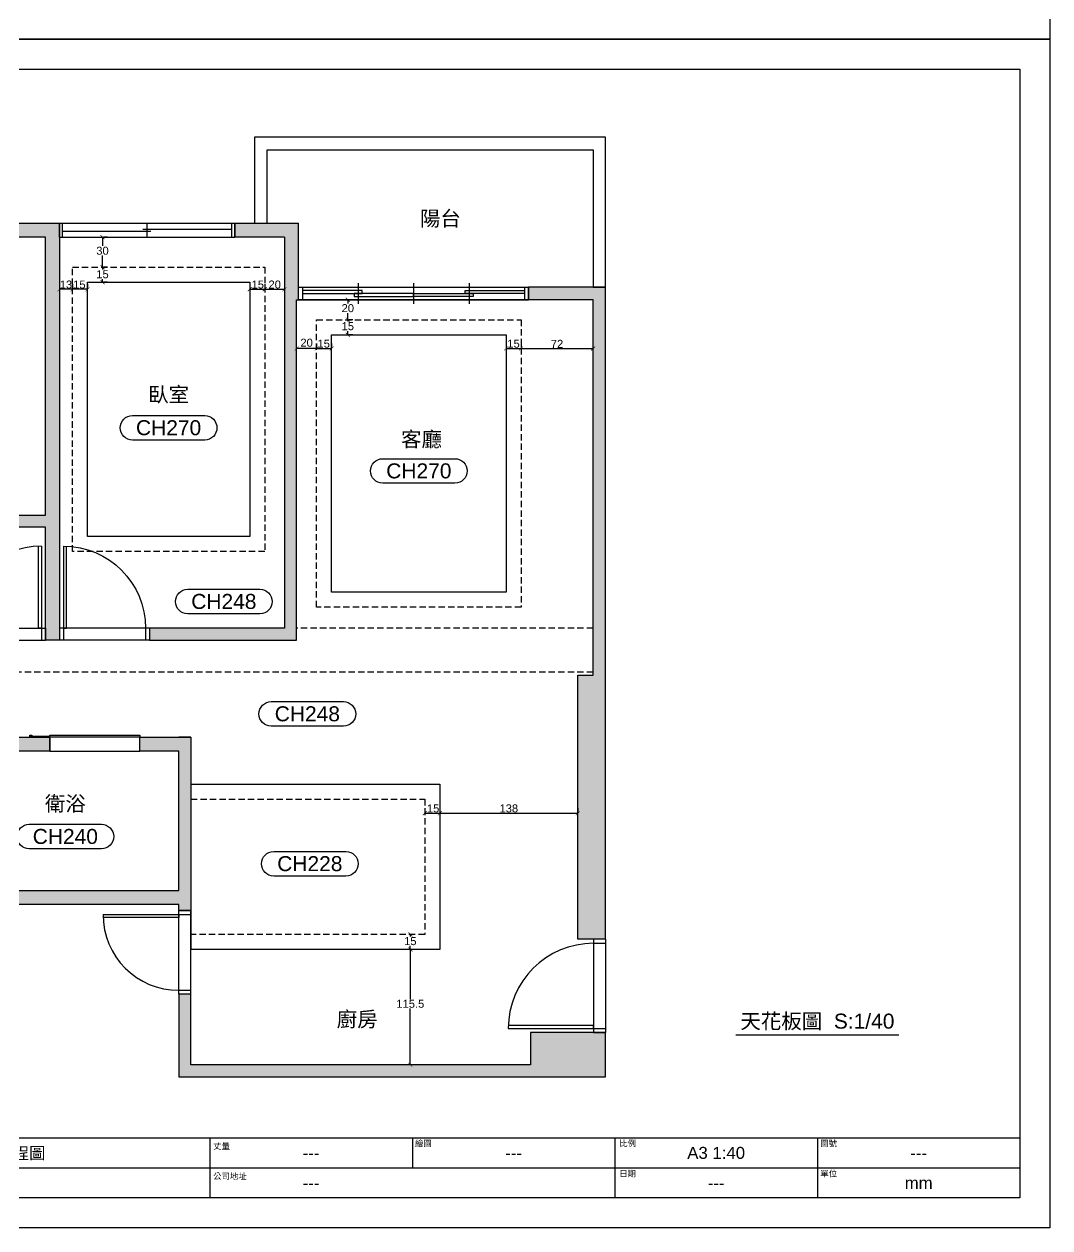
# Model space of a CAD drawing. Header units: millimetres. Extents: x -2628 to 3435, y -3699 to 2704.
# Drawn here: x 2352 to 3378, y -3699 to -2496 of the extents above; entities that cross this region are included whole.
import ezdxf
from ezdxf.enums import TextEntityAlignment as Align

# ---------------------------------------------------------------- set-up
doc = ezdxf.new("R2010")
doc.units = ezdxf.units.MM
doc.header["$PDMODE"] = 35
doc.linetypes.add('HIDDEN', pattern=[9.525, 6.35, -3.175])
for name, color, linetype in [('02-結構樑', 252, 'HIDDEN'), ('03-結構牆', 253, 'Continuous'), ('04-門線', 94, 'Continuous'), ('05-窗線', 150, 'Continuous'), ('08-文字', 7, 'Continuous'), ('10-標註', 140, 'Continuous'), ('11-填充', 8, 'Continuous'), ('12-天花板', 120, 'Continuous'), ('圖框', 255, 'Continuous')]:
    doc.layers.add(name, color=color, linetype=linetype)
doc.layers.add('不出圖', color=235, linetype='Continuous', plot=False)
doc.styles.get("Standard").update_dxf_attribs({"font": 'arial.ttf'})
doc.dimstyles.new('ISO-40', dxfattribs={"dimscale": 0, "dimtxt": 8, "dimasz": 4, "dimexe": 1, "dimexo": 5, "dimgap": 0.68, "dimtad": 1, "dimtih": 1, "dimtoh": 1, "dimdec": 1, "dimrnd": 0.5, "dimdsep": 46, "dimtxsty": 'Standard', "dimblk": 'ARCHTICK', "dimcen": 2.5, "dimadec": 0, "dimazin": 0, "dimtfac": 1, "dimtdec": 1, "dimtmove": 1, "dimatfit": 3, "dimldrblk": 'ARCHTICK', "dimfxl": 15, "dimarcsym": 0})

# ---------------------------------------------------------------- blocks, each defined once
blk = doc.blocks.new('門_右')
at = {"layer": '04-門線'}
for p, q in [((-90, 12), (0, 12)), ((-90, 12), (-90, 0)), ((-90, 0), (0, 0)), ((-86, 12), (-86, 0)), ((-4, 12), (-4, 0)), ((0, 12), (0, 0))]:
    blk.add_line(p, q, dxfattribs=at)
blk.add_lwpolyline([(-4, 94), (-4, 12), (-7, 12), (-7, 93.9)], dxfattribs=at)
blk.add_arc((-4, 12), 82, 90, 180, dxfattribs=at)
blk = doc.blocks.new('門83')
at = {"layer": '04-門線'}
for p, q in [((-12, 0), (0, 0)), ((-12, -83.8), (-12, 0)), ((-12, -4), (0, -4)), ((0, -83.8), (0, 0)), ((-12, -79.8), (0, -79.8)), ((0, -83.8), (-12, -83.8))]:
    blk.add_line(p, q, dxfattribs=at)
blk.add_lwpolyline([(-87.8, -4), (-12, -4), (-12, -7), (-87.7, -7)], dxfattribs=at)
blk.add_arc((-12, -4), 75.8, 180, 270, dxfattribs=at)
blk = doc.blocks.new('門93')
at = {"layer": '04-門線'}
for p, q in [((0, 0), (-12, 0)), ((-12, 0), (-12, -93.3)), ((0, 0), (0, -93.3)), ((-12, -4), (0, -4)), ((-12, -89.3), (0, -89.3)), ((-12, -93.3), (0, -93.3))]:
    blk.add_line(p, q, dxfattribs=at)
blk.add_lwpolyline([(-97.3, -89.3), (-12, -89.3), (-12, -86.3), (-97.2, -86.3)], dxfattribs=at)
blk.add_arc((-12, -89.3), 85.3, 90, 180, dxfattribs=at)
blk = doc.blocks.new('窗230')
at = {"layer": '05-窗線'}
for p, q in [((4, 12.5), (4, 0)), ((226, 12.5), (226, 0)), ((230, 12.5), (230, 0)), ((0, 0), (230, 0))]:
    blk.add_line(p, q, dxfattribs=at)
at = {"layer": '05-窗線', "color": 4}
for p, q in [((59.5, 16.5), (59.5, -4)), ((115, 16.5), (115, -4)), ((170.5, 16.5), (170.5, -4))]:
    blk.add_line(p, q, dxfattribs=at)
at = {"layer": '05-窗線'}
blk.add_lwpolyline([(0, 12.5), (230, 12.5), (230, 0), (0, 0)], close=True, dxfattribs=at)
at = {"layer": '05-窗線', "color": 4}
for points in [[(4, 6.25), (63.5, 6.25), (63.5, 9.25), (4, 9.25), (4, 6.25)], [(55.5, 3.25), (115, 3.25), (115, 6.25), (55.5, 6.25), (55.5, 3.25)], [(174.5, 3.25), (115, 3.25), (115, 6.25), (174.5, 6.25), (174.5, 3.25)], [(226, 6.25), (166.5, 6.25), (166.5, 9.25), (226, 9.25), (226, 6.25)]]:
    blk.add_lwpolyline(points, dxfattribs=at)
blk = doc.blocks.new('窗2片')
at = {"layer": '05-窗線'}
for p, q in [((0, 0), (0, -175.2)), ((0, 0), (14, 0)), ((14, 0), (14, -175.2)), ((0, -3), (14, -3)), ((6, -3), (6, -91.1)), ((8, -83.1), (8, -172.2)), ((14, -87.1), (0, -87.1)), ((0, -172.2), (14, -172.2)), ((0, -175.2), (14, -175.2))]:
    blk.add_line(p, q, dxfattribs=at)
blk = doc.blocks.new('_ArchTick')
at = {"color": 0, "linetype": 'ByBlock', "const_width": 0.15}
blk.add_lwpolyline([(-0.5, -0.5), (0.5, 0.5)], dxfattribs=at)
blk = doc.blocks.new('*D370')
at = {"layer": '10-標註', "color": 0, "lineweight": -2, "transparency": 16777216}
for p, q in [((2676, -2771.5), (2676, -2775.1)), ((2681, -2771.5), (2677, -2771.5)), ((2676, -2791.4), (2676, -2784.7)), ((2681, -2791.4), (2677, -2791.4))]:
    blk.add_line(p, q, dxfattribs=at)
at = {"layer": 'Defpoints', "color": 0, "transparency": 16777216}
for p in [(2676, -2771.5), (2676, -2771.5), (2676, -2791.4)]:
    blk.add_point(p, dxfattribs=at)
at = {"layer": '10-標註', "color": 0, "lineweight": -2, "transparency": 16777216, "xscale": 4, "yscale": 4, "zscale": 4}
for p, rotation in [((2676, -2771.5), 90), ((2676, -2791.4), 270)]:
    blk.add_blockref('_ArchTick', p, dxfattribs=dict(at, rotation=rotation))
at = {"layer": '10-標註', "color": 0, "transparency": 16777216, "insert": (2676, -2779.9), "char_height": 8, "attachment_point": 5}
blk.add_mtext('20', dxfattribs=at)
blk = doc.blocks.new('*D371')
at = {"layer": '10-標註', "color": 0, "lineweight": -2, "transparency": 16777216}
for p, q in [((2644.8, -2820.2), (2624.8, -2820.2)), ((2624.8, -2824.2), (2624.8, -2821.2)), ((2644.8, -2815.2), (2644.8, -2819.2))]:
    blk.add_line(p, q, dxfattribs=at)
at = {"layer": 'Defpoints', "color": 0, "transparency": 16777216}
for p in [(2624.8, -2819.2), (2624.8, -2820.2), (2644.8, -2820.2)]:
    blk.add_point(p, dxfattribs=at)
at = {"layer": '10-標註', "color": 0, "lineweight": -2, "transparency": 16777216, "xscale": 4, "yscale": 4, "zscale": 4, "rotation": 180}
blk.add_blockref('_ArchTick', (2624.8, -2820.2), dxfattribs=at)
at = {"layer": '10-標註', "color": 0, "lineweight": -2, "transparency": 16777216, "xscale": 4, "yscale": 4, "zscale": 4}
blk.add_blockref('_ArchTick', (2644.8, -2820.2), dxfattribs=at)
at = {"layer": '10-標註', "color": 0, "transparency": 16777216, "insert": (2634.8, -2814.4), "char_height": 8, "attachment_point": 5}
blk.add_mtext('20', dxfattribs=at)
blk = doc.blocks.new('*D372')
at = {"layer": '10-標註', "color": 0, "lineweight": -2, "transparency": 16777216}
for p, q in [((2644.8, -2815.2), (2644.8, -2819.2)), ((2644.8, -2820.2), (2659.8, -2820.2)), ((2659.8, -2815.2), (2659.8, -2819.2))]:
    blk.add_line(p, q, dxfattribs=at)
at = {"layer": 'Defpoints', "color": 0, "transparency": 16777216}
for p in [(2644.8, -2820.2), (2659.8, -2820.2), (2659.8, -2820.2)]:
    blk.add_point(p, dxfattribs=at)
at = {"layer": '10-標註', "color": 0, "lineweight": -2, "transparency": 16777216, "xscale": 4, "yscale": 4, "zscale": 4, "rotation": 180}
blk.add_blockref('_ArchTick', (2644.8, -2820.2), dxfattribs=at)
at = {"layer": '10-標註', "color": 0, "lineweight": -2, "transparency": 16777216, "xscale": 4, "yscale": 4, "zscale": 4}
blk.add_blockref('_ArchTick', (2659.8, -2820.2), dxfattribs=at)
at = {"layer": '10-標註', "color": 0, "transparency": 16777216, "insert": (2651.9, -2815.4), "char_height": 8, "attachment_point": 5}
blk.add_mtext('15', dxfattribs=at)
blk = doc.blocks.new('*D374')
at = {"layer": '10-標註', "color": 0, "lineweight": -2, "transparency": 16777216}
for p, q in [((2400.7, -2756), (2400.7, -2760)), ((2415.7, -2761), (2400.7, -2761)), ((2415.7, -2756), (2415.7, -2760))]:
    blk.add_line(p, q, dxfattribs=at)
at = {"layer": 'Defpoints', "color": 0, "transparency": 16777216}
for p in [(2400.7, -2761), (2400.7, -2761), (2415.7, -2761)]:
    blk.add_point(p, dxfattribs=at)
at = {"layer": '10-標註', "color": 0, "lineweight": -2, "transparency": 16777216, "xscale": 4, "yscale": 4, "zscale": 4, "rotation": 180}
blk.add_blockref('_ArchTick', (2400.7, -2761), dxfattribs=at)
at = {"layer": '10-標註', "color": 0, "lineweight": -2, "transparency": 16777216, "xscale": 4, "yscale": 4, "zscale": 4}
blk.add_blockref('_ArchTick', (2415.7, -2761), dxfattribs=at)
at = {"layer": '10-標註', "color": 0, "transparency": 16777216, "insert": (2407.6, -2756.3), "char_height": 8, "attachment_point": 5}
blk.add_mtext('15', dxfattribs=at)
blk = doc.blocks.new('*D375')
at = {"layer": '10-標註', "color": 0, "lineweight": -2, "transparency": 16777216}
for p, q in [((2387.8, -2756), (2387.8, -2760)), ((2400.7, -2761), (2387.8, -2761)), ((2400.7, -2756), (2400.7, -2760))]:
    blk.add_line(p, q, dxfattribs=at)
at = {"layer": 'Defpoints', "color": 0, "transparency": 16777216}
for p in [(2387.8, -2761), (2387.8, -2761), (2400.7, -2761)]:
    blk.add_point(p, dxfattribs=at)
at = {"layer": '10-標註', "color": 0, "lineweight": -2, "transparency": 16777216, "xscale": 4, "yscale": 4, "zscale": 4, "rotation": 180}
blk.add_blockref('_ArchTick', (2387.8, -2761), dxfattribs=at)
at = {"layer": '10-標註', "color": 0, "lineweight": -2, "transparency": 16777216, "xscale": 4, "yscale": 4, "zscale": 4}
blk.add_blockref('_ArchTick', (2400.7, -2761), dxfattribs=at)
at = {"layer": '10-標註', "color": 0, "transparency": 16777216, "insert": (2394.2, -2756.3), "char_height": 8, "attachment_point": 5}
blk.add_mtext('13', dxfattribs=at)
blk = doc.blocks.new('*D376')
at = {"layer": '10-標註', "color": 0, "lineweight": -2, "transparency": 16777216}
for p, q in [((2577.9, -2756), (2577.9, -2760)), ((2577.9, -2761), (2592.9, -2761)), ((2592.9, -2756), (2592.9, -2760))]:
    blk.add_line(p, q, dxfattribs=at)
at = {"layer": 'Defpoints', "color": 0, "transparency": 16777216}
for p in [(2577.9, -2761), (2592.9, -2761), (2592.9, -2761)]:
    blk.add_point(p, dxfattribs=at)
at = {"layer": '10-標註', "color": 0, "lineweight": -2, "transparency": 16777216, "xscale": 4, "yscale": 4, "zscale": 4, "rotation": 180}
blk.add_blockref('_ArchTick', (2577.9, -2761), dxfattribs=at)
at = {"layer": '10-標註', "color": 0, "lineweight": -2, "transparency": 16777216, "xscale": 4, "yscale": 4, "zscale": 4}
blk.add_blockref('_ArchTick', (2592.9, -2761), dxfattribs=at)
at = {"layer": '10-標註', "color": 0, "transparency": 16777216, "insert": (2586, -2756.3), "char_height": 8, "attachment_point": 5}
blk.add_mtext('15', dxfattribs=at)
blk = doc.blocks.new('*D377')
at = {"layer": '10-標註', "color": 0, "lineweight": -2, "transparency": 16777216}
for p, q in [((2592.9, -2756), (2592.9, -2760)), ((2592.9, -2761), (2612.8, -2761)), ((2612.8, -2759.9), (2612.8, -2762))]:
    blk.add_line(p, q, dxfattribs=at)
at = {"layer": 'Defpoints', "color": 0, "transparency": 16777216}
for p in [(2592.9, -2761), (2612.8, -2754.9), (2612.8, -2761)]:
    blk.add_point(p, dxfattribs=at)
at = {"layer": '10-標註', "color": 0, "lineweight": -2, "transparency": 16777216, "xscale": 4, "yscale": 4, "zscale": 4, "rotation": 180}
blk.add_blockref('_ArchTick', (2592.9, -2761), dxfattribs=at)
at = {"layer": '10-標註', "color": 0, "lineweight": -2, "transparency": 16777216, "xscale": 4, "yscale": 4, "zscale": 4}
blk.add_blockref('_ArchTick', (2612.8, -2761), dxfattribs=at)
at = {"layer": '10-標註', "color": 0, "transparency": 16777216, "insert": (2602.9, -2756.3), "char_height": 8, "attachment_point": 5}
blk.add_mtext('20', dxfattribs=at)
blk = doc.blocks.new('*D378')
at = {"layer": '10-標註', "color": 0, "lineweight": -2, "transparency": 16777216}
for p, q in [((2430.7, -2708.9), (2430.7, -2717.7)), ((2435.7, -2708.9), (2431.7, -2708.9)), ((2430.7, -2738.9), (2430.7, -2727.2)), ((2435.7, -2738.9), (2431.7, -2738.9))]:
    blk.add_line(p, q, dxfattribs=at)
at = {"layer": 'Defpoints', "color": 0, "transparency": 16777216}
for p in [(2430.7, -2708.9), (2430.7, -2708.9), (2430.7, -2738.9)]:
    blk.add_point(p, dxfattribs=at)
at = {"layer": '10-標註', "color": 0, "lineweight": -2, "transparency": 16777216, "xscale": 4, "yscale": 4, "zscale": 4}
for p, rotation in [((2430.7, -2708.9), 90), ((2430.7, -2738.9), 270)]:
    blk.add_blockref('_ArchTick', p, dxfattribs=dict(at, rotation=rotation))
at = {"layer": '10-標註', "color": 0, "transparency": 16777216, "insert": (2430.7, -2722.5), "char_height": 8, "attachment_point": 5}
blk.add_mtext('30', dxfattribs=at)
blk = doc.blocks.new('*D388')
at = {"layer": '10-標註', "color": 0, "lineweight": -2, "transparency": 16777216}
for p, q in [((2430.7, -2738.9), (2430.7, -2741.2)), ((2435.7, -2738.9), (2431.7, -2738.9)), ((2430.7, -2753.9), (2430.7, -2750.8)), ((2435.7, -2753.9), (2431.7, -2753.9))]:
    blk.add_line(p, q, dxfattribs=at)
at = {"layer": 'Defpoints', "color": 0, "transparency": 16777216}
for p in [(2430.7, -2738.9), (2430.7, -2753.9), (2430.7, -2753.9)]:
    blk.add_point(p, dxfattribs=at)
at = {"layer": '10-標註', "color": 0, "lineweight": -2, "transparency": 16777216, "xscale": 4, "yscale": 4, "zscale": 4}
for p, rotation in [((2430.7, -2738.9), 90), ((2430.7, -2753.9), 270)]:
    blk.add_blockref('_ArchTick', p, dxfattribs=dict(at, rotation=rotation))
at = {"layer": '10-標註', "color": 0, "transparency": 16777216, "insert": (2430.7, -2746), "char_height": 8, "attachment_point": 5}
blk.add_mtext('15', dxfattribs=at)
blk = doc.blocks.new('*D389')
at = {"layer": '10-標註', "color": 0, "lineweight": -2, "transparency": 16777216}
for p, q in [((2676, -2791.4), (2676, -2793.1)), ((2676, -2806.4), (2676, -2802.7)), ((2681, -2791.4), (2677, -2791.4)), ((2681, -2806.4), (2677, -2806.4))]:
    blk.add_line(p, q, dxfattribs=at)
at = {"layer": 'Defpoints', "color": 0, "transparency": 16777216}
for p in [(2676, -2791.4), (2676, -2806.4), (2676, -2806.4)]:
    blk.add_point(p, dxfattribs=at)
at = {"layer": '10-標註', "color": 0, "lineweight": -2, "transparency": 16777216, "xscale": 4, "yscale": 4, "zscale": 4}
for p, rotation in [((2676, -2791.4), 90), ((2676, -2806.4), 270)]:
    blk.add_blockref('_ArchTick', p, dxfattribs=dict(at, rotation=rotation))
at = {"layer": '10-標註', "color": 0, "transparency": 16777216, "insert": (2676, -2797.9), "char_height": 8, "attachment_point": 5}
blk.add_mtext('15', dxfattribs=at)
blk = doc.blocks.new('*D390')
at = {"layer": '10-標註', "color": 0, "lineweight": -2, "transparency": 16777216}
for p, q in [((2834.2, -2815.2), (2834.2, -2819.2)), ((2834.2, -2820.2), (2849.2, -2820.2)), ((2849.2, -2815.2), (2849.2, -2819.2))]:
    blk.add_line(p, q, dxfattribs=at)
at = {"layer": 'Defpoints', "color": 0, "transparency": 16777216}
for p in [(2834.2, -2820.2), (2849.2, -2820.2), (2849.2, -2820.2)]:
    blk.add_point(p, dxfattribs=at)
at = {"layer": '10-標註', "color": 0, "lineweight": -2, "transparency": 16777216, "xscale": 4, "yscale": 4, "zscale": 4, "rotation": 180}
blk.add_blockref('_ArchTick', (2834.2, -2820.2), dxfattribs=at)
at = {"layer": '10-標註', "color": 0, "lineweight": -2, "transparency": 16777216, "xscale": 4, "yscale": 4, "zscale": 4}
blk.add_blockref('_ArchTick', (2849.2, -2820.2), dxfattribs=at)
at = {"layer": '10-標註', "color": 0, "transparency": 16777216, "insert": (2841.7, -2815.4), "char_height": 8, "attachment_point": 5}
blk.add_mtext('15', dxfattribs=at)
blk = doc.blocks.new('*D391')
at = {"layer": '10-標註', "color": 0, "lineweight": -2, "transparency": 16777216}
for p, q in [((2849.2, -2815.2), (2849.2, -2819.2)), ((2849.2, -2820.2), (2921.2, -2820.2)), ((2921.2, -2824.2), (2921.2, -2821.2))]:
    blk.add_line(p, q, dxfattribs=at)
at = {"layer": 'Defpoints', "color": 0, "transparency": 16777216}
for p in [(2849.2, -2820.2), (2921.2, -2819.2), (2921.2, -2820.2)]:
    blk.add_point(p, dxfattribs=at)
at = {"layer": '10-標註', "color": 0, "lineweight": -2, "transparency": 16777216, "xscale": 4, "yscale": 4, "zscale": 4, "rotation": 180}
blk.add_blockref('_ArchTick', (2849.2, -2820.2), dxfattribs=at)
at = {"layer": '10-標註', "color": 0, "lineweight": -2, "transparency": 16777216, "xscale": 4, "yscale": 4, "zscale": 4}
blk.add_blockref('_ArchTick', (2921.2, -2820.2), dxfattribs=at)
at = {"layer": '10-標註', "color": 0, "transparency": 16777216, "insert": (2885.2, -2815.5), "char_height": 8, "attachment_point": 5}
blk.add_mtext('72', dxfattribs=at)
blk = doc.blocks.new('*D392')
at = {"layer": '10-標註', "color": 0, "lineweight": -2, "transparency": 16777216}
for p, q in [((2753, -3279.6), (2753, -3283.6)), ((2768, -3279.6), (2768, -3283.6)), ((2753, -3284.6), (2768, -3284.6))]:
    blk.add_line(p, q, dxfattribs=at)
at = {"layer": 'Defpoints', "color": 0, "transparency": 16777216}
for p in [(2753, -3284.6), (2768, -3284.6), (2768, -3284.6)]:
    blk.add_point(p, dxfattribs=at)
at = {"layer": '10-標註', "color": 0, "lineweight": -2, "transparency": 16777216, "xscale": 4, "yscale": 4, "zscale": 4, "rotation": 180}
blk.add_blockref('_ArchTick', (2753, -3284.6), dxfattribs=at)
at = {"layer": '10-標註', "color": 0, "lineweight": -2, "transparency": 16777216, "xscale": 4, "yscale": 4, "zscale": 4}
blk.add_blockref('_ArchTick', (2768, -3284.6), dxfattribs=at)
at = {"layer": '10-標註', "color": 0, "transparency": 16777216, "insert": (2761.3, -3279.8), "char_height": 8, "attachment_point": 5}
blk.add_mtext('15', dxfattribs=at)
blk = doc.blocks.new('*D393')
at = {"layer": '10-標註', "color": 0, "lineweight": -2, "transparency": 16777216}
for p, q in [((2768, -3279.6), (2768, -3283.6)), ((2906, -3279.6), (2906, -3283.6)), ((2768, -3284.6), (2906, -3284.6))]:
    blk.add_line(p, q, dxfattribs=at)
at = {"layer": 'Defpoints', "color": 0, "transparency": 16777216}
for p in [(2768, -3284.6), (2906, -3284.6), (2906, -3284.6)]:
    blk.add_point(p, dxfattribs=at)
at = {"layer": '10-標註', "color": 0, "lineweight": -2, "transparency": 16777216, "xscale": 4, "yscale": 4, "zscale": 4, "rotation": 180}
blk.add_blockref('_ArchTick', (2768, -3284.6), dxfattribs=at)
at = {"layer": '10-標註', "color": 0, "lineweight": -2, "transparency": 16777216, "xscale": 4, "yscale": 4, "zscale": 4}
blk.add_blockref('_ArchTick', (2906, -3284.6), dxfattribs=at)
at = {"layer": '10-標註', "color": 0, "transparency": 16777216, "insert": (2837, -3279.8), "char_height": 8, "attachment_point": 5}
blk.add_mtext('138', dxfattribs=at)
blk = doc.blocks.new('*D394')
at = {"layer": '10-標註', "color": 0, "lineweight": -2, "transparency": 16777216}
for p, q in [((2738.5, -3405.6), (2738.5, -3407.7)), ((2743.5, -3405.6), (2739.5, -3405.6)), ((2738.5, -3420.6), (2738.5, -3417.2)), ((2743.5, -3420.6), (2739.5, -3420.6))]:
    blk.add_line(p, q, dxfattribs=at)
at = {"layer": 'Defpoints', "color": 0, "transparency": 16777216}
for p in [(2738.5, -3405.6), (2738.5, -3420.6), (2738.5, -3420.6)]:
    blk.add_point(p, dxfattribs=at)
at = {"layer": '10-標註', "color": 0, "lineweight": -2, "transparency": 16777216, "xscale": 4, "yscale": 4, "zscale": 4}
for p, rotation in [((2738.5, -3405.6), 90), ((2738.5, -3420.6), 270)]:
    blk.add_blockref('_ArchTick', p, dxfattribs=dict(at, rotation=rotation))
at = {"layer": '10-標註', "color": 0, "transparency": 16777216, "insert": (2738.5, -3412.4), "char_height": 8, "attachment_point": 5}
blk.add_mtext('15', dxfattribs=at)
blk = doc.blocks.new('*D395')
at = {"layer": '10-標註', "color": 0, "lineweight": -2, "transparency": 16777216}
for p, q in [((2738.5, -3420.6), (2738.5, -3470.3)), ((2743.5, -3420.6), (2739.5, -3420.6)), ((2738.5, -3536), (2738.5, -3479.8)), ((2743.5, -3536), (2739.5, -3536))]:
    blk.add_line(p, q, dxfattribs=at)
at = {"layer": 'Defpoints', "color": 0, "transparency": 16777216}
for p in [(2738.5, -3420.6), (2738.5, -3536), (2738.5, -3536)]:
    blk.add_point(p, dxfattribs=at)
at = {"layer": '10-標註', "color": 0, "lineweight": -2, "transparency": 16777216, "xscale": 4, "yscale": 4, "zscale": 4}
for p, rotation in [((2738.5, -3420.6), 90), ((2738.5, -3536), 270)]:
    blk.add_blockref('_ArchTick', p, dxfattribs=dict(at, rotation=rotation))
at = {"layer": '10-標註', "color": 0, "transparency": 16777216, "insert": (2738.5, -3475), "char_height": 8, "attachment_point": 5}
blk.add_mtext('115.5', dxfattribs=at)

msp = doc.modelspace()

# ---------------------------------------------------------------- hatches: boundary and pattern name
at = {"layer": '11-填充'}
h = msp.add_hatch(color=8, dxfattribs=at)
h.dxf.hatch_style = 1
h.paths.add_polyline_path([(2180.89, -3361.71), (1954.53, -3361.71), (1954.53, -3319.91), (1940.53, -3319.91), (1940.53, -3375.71), (2180.89, -3375.71)])
h.paths.add_polyline_path([(2387.83, -2753.91), (2373.83, -2753.91), (2373.83, -2986.71), (2306.43, -2986.71), (2306.43, -2998.71), (2373.83, -2998.71), (2373.83, -3099.71), (2373.83, -3111.71), (2387.83, -3111.71)])
h.paths.add_polyline_path([(2624.83, -2771.51), (2626.83, -2771.51), (2626.83, -2759.01), (2626.83, -2694.91), (2595.33, -2694.91), (2582.83, -2694.91), (2563.03, -2694.91), (2563.03, -2708.91), (2612.83, -2708.91), (2612.83, -3099.71), (2477.83, -3099.71), (2477.83, -3111.71), (2624.83, -3111.71), (2624.83, -3076.51)])
h.paths.add_polyline_path([(2933.73, -2759.01), (2921.23, -2759.01), (2856.83, -2759.01), (2856.83, -2771.51), (2921.23, -2771.51), (2921.23, -2774.01), (2921.23, -2847.01), (2921.23, -2920.01), (2921.23, -2998.01), (2921.23, -3076.51), (2921.23, -3146.51), (2906.03, -3146.51), (2906.03, -3410.51), (2933.73, -3410.51)])
h.paths.add_polyline_path([(2933.73, -3503.81), (2919.73, -3503.81), (2858.63, -3503.81), (2858.63, -3536.01), (2519.03, -3536.01), (2519.03, -3465.51), (2507.03, -3465.51), (2507.03, -3548.01), (2933.73, -3548.01)])
h.paths.add_polyline_path([(2387.83, -2694.91), (2174.03, -2694.91), (2174.03, -2708.91), (2217.43, -2708.91), (2217.43, -2753.91), (2231.43, -2753.91), (2231.43, -2708.91), (2373.83, -2708.91), (2373.83, -2753.91), (2387.83, -2753.91)])
h.paths.add_polyline_path([(2231.43, -2753.91), (2217.43, -2753.91), (2217.43, -2998.71), (2231.43, -2998.71), (2231.43, -2986.71)])
h = msp.add_hatch(color=8, dxfattribs=at)
h.dxf.hatch_style = 1
h.paths.add_polyline_path([(2283.83, -3099.71), (1954.53, -3099.71), (1954.53, -3015.11), (1940.53, -3015.11), (1940.53, -3144.71), (1954.53, -3144.71), (1954.53, -3111.71), (2283.83, -3111.71)])
h.paths.add_polyline_path([(2378.07, -3208.41), (2283.83, -3208.41), (2283.83, -3201.71), (2271.83, -3201.71), (2271.83, -3222.41), (2271.83, -3361.71), (2260.89, -3361.71), (2260.89, -3375.71), (2507.03, -3375.71), (2507.03, -3381.71), (2519.03, -3381.71), (2519.03, -3208.41), (2468.07, -3208.41), (2468.07, -3222.41), (2507.03, -3222.41), (2507.03, -3361.71), (2283.83, -3361.71), (2283.83, -3222.41), (2378.07, -3222.41)])

# ---------------------------------------------------------------- linework, layer by layer
at = {"layer": '02-結構樑'}
for p, q in [((2921.23, -3099.71), (2624.83, -3099.71)), ((2921.23, -3143.71), (1954.53, -3143.71))]:
    msp.add_line(p, q, dxfattribs=at)
at = {"layer": '03-結構牆'}
for p, q in [((2563.03, -2694.91), (2582.83, -2694.91)), ((2563.03, -2694.91), (2563.03, -2708.91)), ((2582.83, -2694.91), (2595.33, -2694.91)), ((2595.33, -2694.91), (2626.83, -2694.91)), ((2612.83, -2708.91), (2563.03, -2708.91)), ((2612.83, -2708.91), (2612.83, -3099.71)), ((2933.73, -2759.01), (2856.83, -2759.01)), ((2856.83, -2771.51), (2856.83, -2759.01)), ((2921.23, -2759.01), (2933.73, -2759.01)), ((2933.73, -3410.51), (2933.73, -2759.01)), ((2624.83, -3076.51), (2624.83, -2771.51)), ((2921.23, -2771.51), (2869.23, -2771.51)), ((2612.83, -3099.71), (2477.83, -3099.71)), ((2477.83, -3099.71), (2477.83, -3111.71)), ((2477.83, -3111.71), (2624.83, -3111.71)), ((2378.07, -3222.41), (2378.07, -3208.41)), ((2468.07, -3222.41), (2468.07, -3208.41)), ((2519.03, -3208.41), (2507.03, -3208.41)), ((2933.73, -3410.51), (2906.03, -3410.51)), ((2933.73, -3410.51), (2919.73, -3410.51))]:
    msp.add_line(p, q, dxfattribs=at)
for points in [[(2933.73, -2759.01), (2933.73, -2609.01), (2612.83, -2609.01), (2582.83, -2609.01), (2582.83, -2694.91)], [(2595.33, -2694.91), (2595.33, -2621.51), (2612.83, -2621.51), (2921.23, -2621.51), (2921.23, -2759.01)], [(2624.83, -3111.71), (2624.83, -3076.51), (2624.83, -2771.51), (2626.83, -2771.51), (2626.83, -2759.01), (2626.83, -2694.91)], [(2906.03, -3410.51), (2906.03, -3146.51), (2906.03, -3146.51), (2921.23, -3146.51), (2921.23, -3076.51), (2921.23, -2998.01), (2921.23, -2920.01), (2921.23, -2847.01), (2921.23, -2774.01), (2921.23, -2771.51), (2856.83, -2771.51)], [(2468.07, -3208.41), (2519.03, -3208.41), (2519.03, -3381.71), (2507.03, -3381.71), (2507.03, -3375.71), (2260.89, -3375.71), (2260.89, -3361.71), (2271.83, -3361.71), (2271.83, -3222.41), (2271.83, -3201.71), (2283.83, -3201.71), (2283.83, -3208.41), (2378.07, -3208.41)], [(2378.07, -3222.41), (2283.83, -3222.41), (2283.83, -3361.71), (2507.03, -3361.71), (2507.03, -3222.41), (2468.07, -3222.41)]]:
    msp.add_lwpolyline(points, dxfattribs=at)
for points in [[(2387.83, -2694.91), (2387.83, -3111.71), (2373.83, -3111.71), (2373.83, -3099.71), (2373.83, -3099.71), (2373.83, -2998.71), (2306.43, -2998.71), (2306.43, -2986.71), (2373.83, -2986.71), (2373.83, -2708.91), (2231.43, -2708.91), (2231.43, -2986.71), (2231.43, -2998.71), (2217.43, -2998.71), (2217.43, -2708.91), (2174.03, -2708.91), (2174.03, -2694.91)], [(2858.63, -3536.01), (2519.03, -3536.01), (2519.03, -3465.51), (2507.03, -3465.51), (2507.03, -3548.01), (2933.73, -3548.01), (2933.73, -3503.81), (2919.73, -3503.81), (2858.63, -3503.81)]]:
    msp.add_lwpolyline(points, close=True, dxfattribs=at)
at = {"layer": '04-門線'}
for p, q in [((2358.07, -3207.41), (2358.07, -3206.41)), ((2358.07, -3206.41), (2360.07, -3206.41)), ((2358.07, -3208.41), (2358.07, -3207.41)), ((2358.07, -3207.41), (2378.07, -3207.41)), ((2378.07, -3208.41), (2358.07, -3208.41)), ((2360.07, -3206.41), (2360.07, -3207.41))]:
    msp.add_line(p, q, dxfattribs=at)
for points in [[(2468.07, -3208.41), (2378.07, -3208.41), (2378.07, -3206.41), (2468.07, -3206.41)], [(2468.07, -3222.41), (2468.07, -3208.41), (2378.07, -3208.41), (2378.07, -3222.41)]]:
    msp.add_lwpolyline(points, close=True, dxfattribs=at)
at = {"layer": '08-文字'}
msp.add_line((3227.01, -3506.25), (3064.07, -3506.25), dxfattribs=at)
for points in [[(2460.71, -2911.68, -1), (2460.71, -2887.17), (2532.9, -2887.17, -1), (2532.9, -2911.68)], [(2710.93, -2954.81, -1), (2710.93, -2930.3), (2783.12, -2930.3, -1), (2783.12, -2954.81)], [(2515.96, -3085.27, -1), (2515.96, -3060.76), (2588.14, -3060.76, -1), (2588.14, -3085.27)], [(2599.44, -3197.57, -1), (2599.44, -3173.06), (2671.62, -3173.06, -1), (2671.62, -3197.57)], [(2357.45, -3320.12, -1), (2357.45, -3295.61), (2429.64, -3295.61, -1), (2429.64, -3320.12)], [(2601.94, -3347.29, -1), (2601.94, -3322.78), (2674.12, -3322.78, -1), (2674.12, -3347.29)]]:
    msp.add_lwpolyline(points, format="xyb", close=True, dxfattribs=at)
at = {"layer": '12-天花板'}
msp.add_line((2519.03, -3255.59), (2519.03, -3420.59), dxfattribs=at)
at = {"layer": '12-天花板', "linetype": 'HIDDEN'}
for points in [[(2592.94, -3023.11), (2400.66, -3023.11), (2400.66, -2738.91), (2592.94, -2738.91)], [(2644.83, -2791.39), (2849.23, -2791.39), (2849.23, -3078.59), (2644.83, -3078.59)]]:
    msp.add_lwpolyline(points, close=True, dxfattribs=at)
at = {"layer": '12-天花板'}
for points in [[(2577.94, -3008.11), (2415.66, -3008.11), (2415.66, -2753.91), (2577.94, -2753.91)], [(2659.83, -2806.39), (2834.23, -2806.39), (2834.23, -3063.59), (2659.83, -3063.59)]]:
    msp.add_lwpolyline(points, close=True, dxfattribs=at)
msp.add_lwpolyline([(2519.03, -3255.59), (2768.03, -3255.59), (2768.03, -3420.59), (2519.03, -3420.59)], dxfattribs=at)
at = {"layer": '12-天花板', "linetype": 'HIDDEN'}
msp.add_lwpolyline([(2519.03, -3270.59), (2753.03, -3270.59), (2753.03, -3405.59), (2519.03, -3405.59)], dxfattribs=at)
at = {"layer": '不出圖'}
for points in [[(1698.04, -1322.96), (3378.04, -1322.96), (3378.04, -2510.96), (1698.04, -2510.96)], [(1698.04, -2510.96), (3378.04, -2510.96), (3378.04, -3698.96), (1698.04, -3698.96)]]:
    msp.add_lwpolyline(points, close=True, dxfattribs=at)
at = {"layer": '圖框', "color": 5}
for p, q in [((1728.04, -3608.96), (3348.04, -3608.96)), ((2538.04, -3608.96), (2538.04, -3668.96)), ((2740.54, -3608.96), (2740.54, -3638.96)), ((2943.04, -3608.96), (2943.04, -3668.96)), ((3145.54, -3608.96), (3145.54, -3668.96)), ((2133.04, -3638.96), (3348.04, -3638.96))]:
    msp.add_line(p, q, dxfattribs=at)
msp.add_lwpolyline([(1728.04, -2540.96), (3348.04, -2540.96), (3348.04, -3668.96), (1728.04, -3668.96)], close=True, dxfattribs=at)

# ---------------------------------------------------------------- block references
at = {"layer": '04-門線'}
for name, p in [('門_右', (2373.83, -3111.71)), ('門83', (2519.03, -3381.71)), ('門93', (2933.73, -3410.51))]:
    msp.add_blockref(name, p, dxfattribs=at)
at = {"layer": '04-門線', "xscale": -1, "rotation": 359.9999999999996}
msp.add_blockref('門_右', (2387.83, -3111.71), dxfattribs=at)
at = {"layer": '05-窗線', "rotation": 90}
msp.add_blockref('窗2片', (2387.83, -2708.91), dxfattribs=at)
at = {"layer": '05-窗線'}
msp.add_blockref('窗230', (2626.83, -2771.51), dxfattribs=at)

# ---------------------------------------------------------------- texts
at = {"layer": '08-文字'}
for s, p in [('陽台', (2748.09, -2697.71)), ('客廳', (2729.23, -2918.32)), ('廚房', (2664.95, -3497.88))]:
    msp.add_text(s, height=15, dxfattribs=at).set_placement(p)
for s, p in [('臥室', (2496.8, -2865.73)), ('衛浴', (2393.55, -3274.72)), ('天花板圖  S:1/40', (3145.54, -3492.06))]:
    msp.add_text(s, height=15, dxfattribs=at).set_placement(p, align=Align.MIDDLE)
at = {"layer": '08-文字', "char_height": 15, "attachment_point": 5}
for s, insert in [('\\pxqc;CH270', (2496.8, -2899.42)), ('\\pxqc;CH270', (2747.03, -2942.55)), ('\\pxqc;CH248', (2552.05, -3073.02)), ('\\pxqc;CH248', (2635.53, -3185.31)), ('\\pxqc;CH240', (2393.55, -3307.87)), ('\\pxqc;CH228', (2638.03, -3335.03))]:
    msp.add_mtext_dynamic_manual_height_columns(s, width=23.7157, gutter_width=15, heights=[9.82], dxfattribs=dict(at, insert=insert))
at = {"layer": '圖框', "color": 7}
for s, p in [('台南市永康區裝修工程圖', (2283.58, -3623.96)), ('A3 1:40', (3044.29, -3623.96)), ('---', (2639.29, -3623.96)), ('---', (2841.79, -3623.96)), ('---', (3246.79, -3623.96)), ('---', (2639.29, -3653.96)), ('---', (3044.29, -3653.96)), ('mm', (3246.79, -3653.96))]:
    msp.add_text(s, height=12, dxfattribs=at).set_placement(p, align=Align.MIDDLE)
for s, p in [('丈量', (2541.32, -3620.21)), ('繪圖', (2743.16, -3617.52)), ('比例', (2947.35, -3617.52)), ('圖號', (3148.43, -3617.52)), ('公司地址', (2541.32, -3650.34)), ('日期', (2947.35, -3647.65)), ('單位', (3148.43, -3647.65))]:
    msp.add_text(s, height=6, dxfattribs=at).set_placement(p)

# ---------------------------------------------------------------- dimensions: what is measured, and where the dimension line sits
at = {"layer": '10-標註'}
for base, p1, p2, picture, middle in [((2430.72, -2708.91), (2430.72, -2738.91), (2430.72, -2708.91), '*D378', (2430.72, -2722.47)), ((2430.72, -2753.91), (2430.72, -2738.91), (2430.72, -2753.91), '*D388', (2430.72, -2746.01)), ((2675.98, -2771.51), (2675.98, -2791.39), (2675.98, -2771.51), '*D370', (2675.98, -2779.91)), ((2675.98, -2806.39), (2675.98, -2791.39), (2675.98, -2806.39), '*D389', (2675.98, -2797.9)), ((2738.55, -3420.59), (2738.55, -3405.59), (2738.55, -3420.59), '*D394', (2738.55, -3412.45)), ((2738.55, -3536.01), (2738.55, -3420.59), (2738.55, -3536.01), '*D395', (2738.55, -3475.03))]:
    dim = msp.add_linear_dim(base=base, p1=p1, p2=p2, angle=90, dimstyle='ISO-40', override={"dimscale": 1}, dxfattribs=at)
    dim.commit()
    dim.dimension.update_dxf_attribs({"geometry": picture, "text_midpoint": middle, "dimtype": 160})
for base, p1, p2, picture, middle in [((2387.83, -2761.05), (2400.66, -2761.05), (2387.83, -2761.05), '*D375', (2394.2, -2761.05)), ((2400.66, -2761.05), (2415.66, -2761.05), (2400.66, -2761.05), '*D374', (2407.65, -2761.05)), ((2592.94, -2761.05), (2577.94, -2761.05), (2592.94, -2761.05), '*D376', (2585.97, -2761.05)), ((2624.83, -2820.16), (2644.83, -2820.16), (2624.83, -2819.16), '*D371', (2634.84, -2819.16)), ((2659.83, -2820.16), (2644.83, -2820.16), (2659.83, -2820.16), '*D372', (2651.86, -2820.16)), ((2849.23, -2820.16), (2834.23, -2820.16), (2849.23, -2820.16), '*D390', (2841.7, -2820.16)), ((2768.03, -3284.57), (2753.03, -3284.57), (2768.03, -3284.57), '*D392', (2761.35, -3284.57))]:
    dim = msp.add_linear_dim(base=base, p1=p1, p2=p2, dimstyle='ISO-40', override={"dimscale": 1}, dxfattribs=at)
    dim.commit()
    dim.dimension.update_dxf_attribs({"geometry": picture, "text_midpoint": middle, "dimtype": 160})
for base, p1, p2, picture, middle in [((2612.83, -2761.05), (2592.94, -2761.05), (2612.83, -2754.94), '*D377', (2602.89, -2756.28)), ((2921.23, -2820.16), (2849.23, -2820.16), (2921.23, -2819.16), '*D391', (2885.23, -2815.46)), ((2906.03, -3284.57), (2768.03, -3284.57), (2906.03, -3284.57), '*D393', (2837.03, -3279.81))]:
    dim = msp.add_linear_dim(base=base, p1=p1, p2=p2, dimstyle='ISO-40', override={"dimscale": 1}, dxfattribs=at)
    dim.commit()
    dim.dimension.update_dxf_attribs({"geometry": picture, "text_midpoint": middle})

doc.saveas('drawing.dxf')
